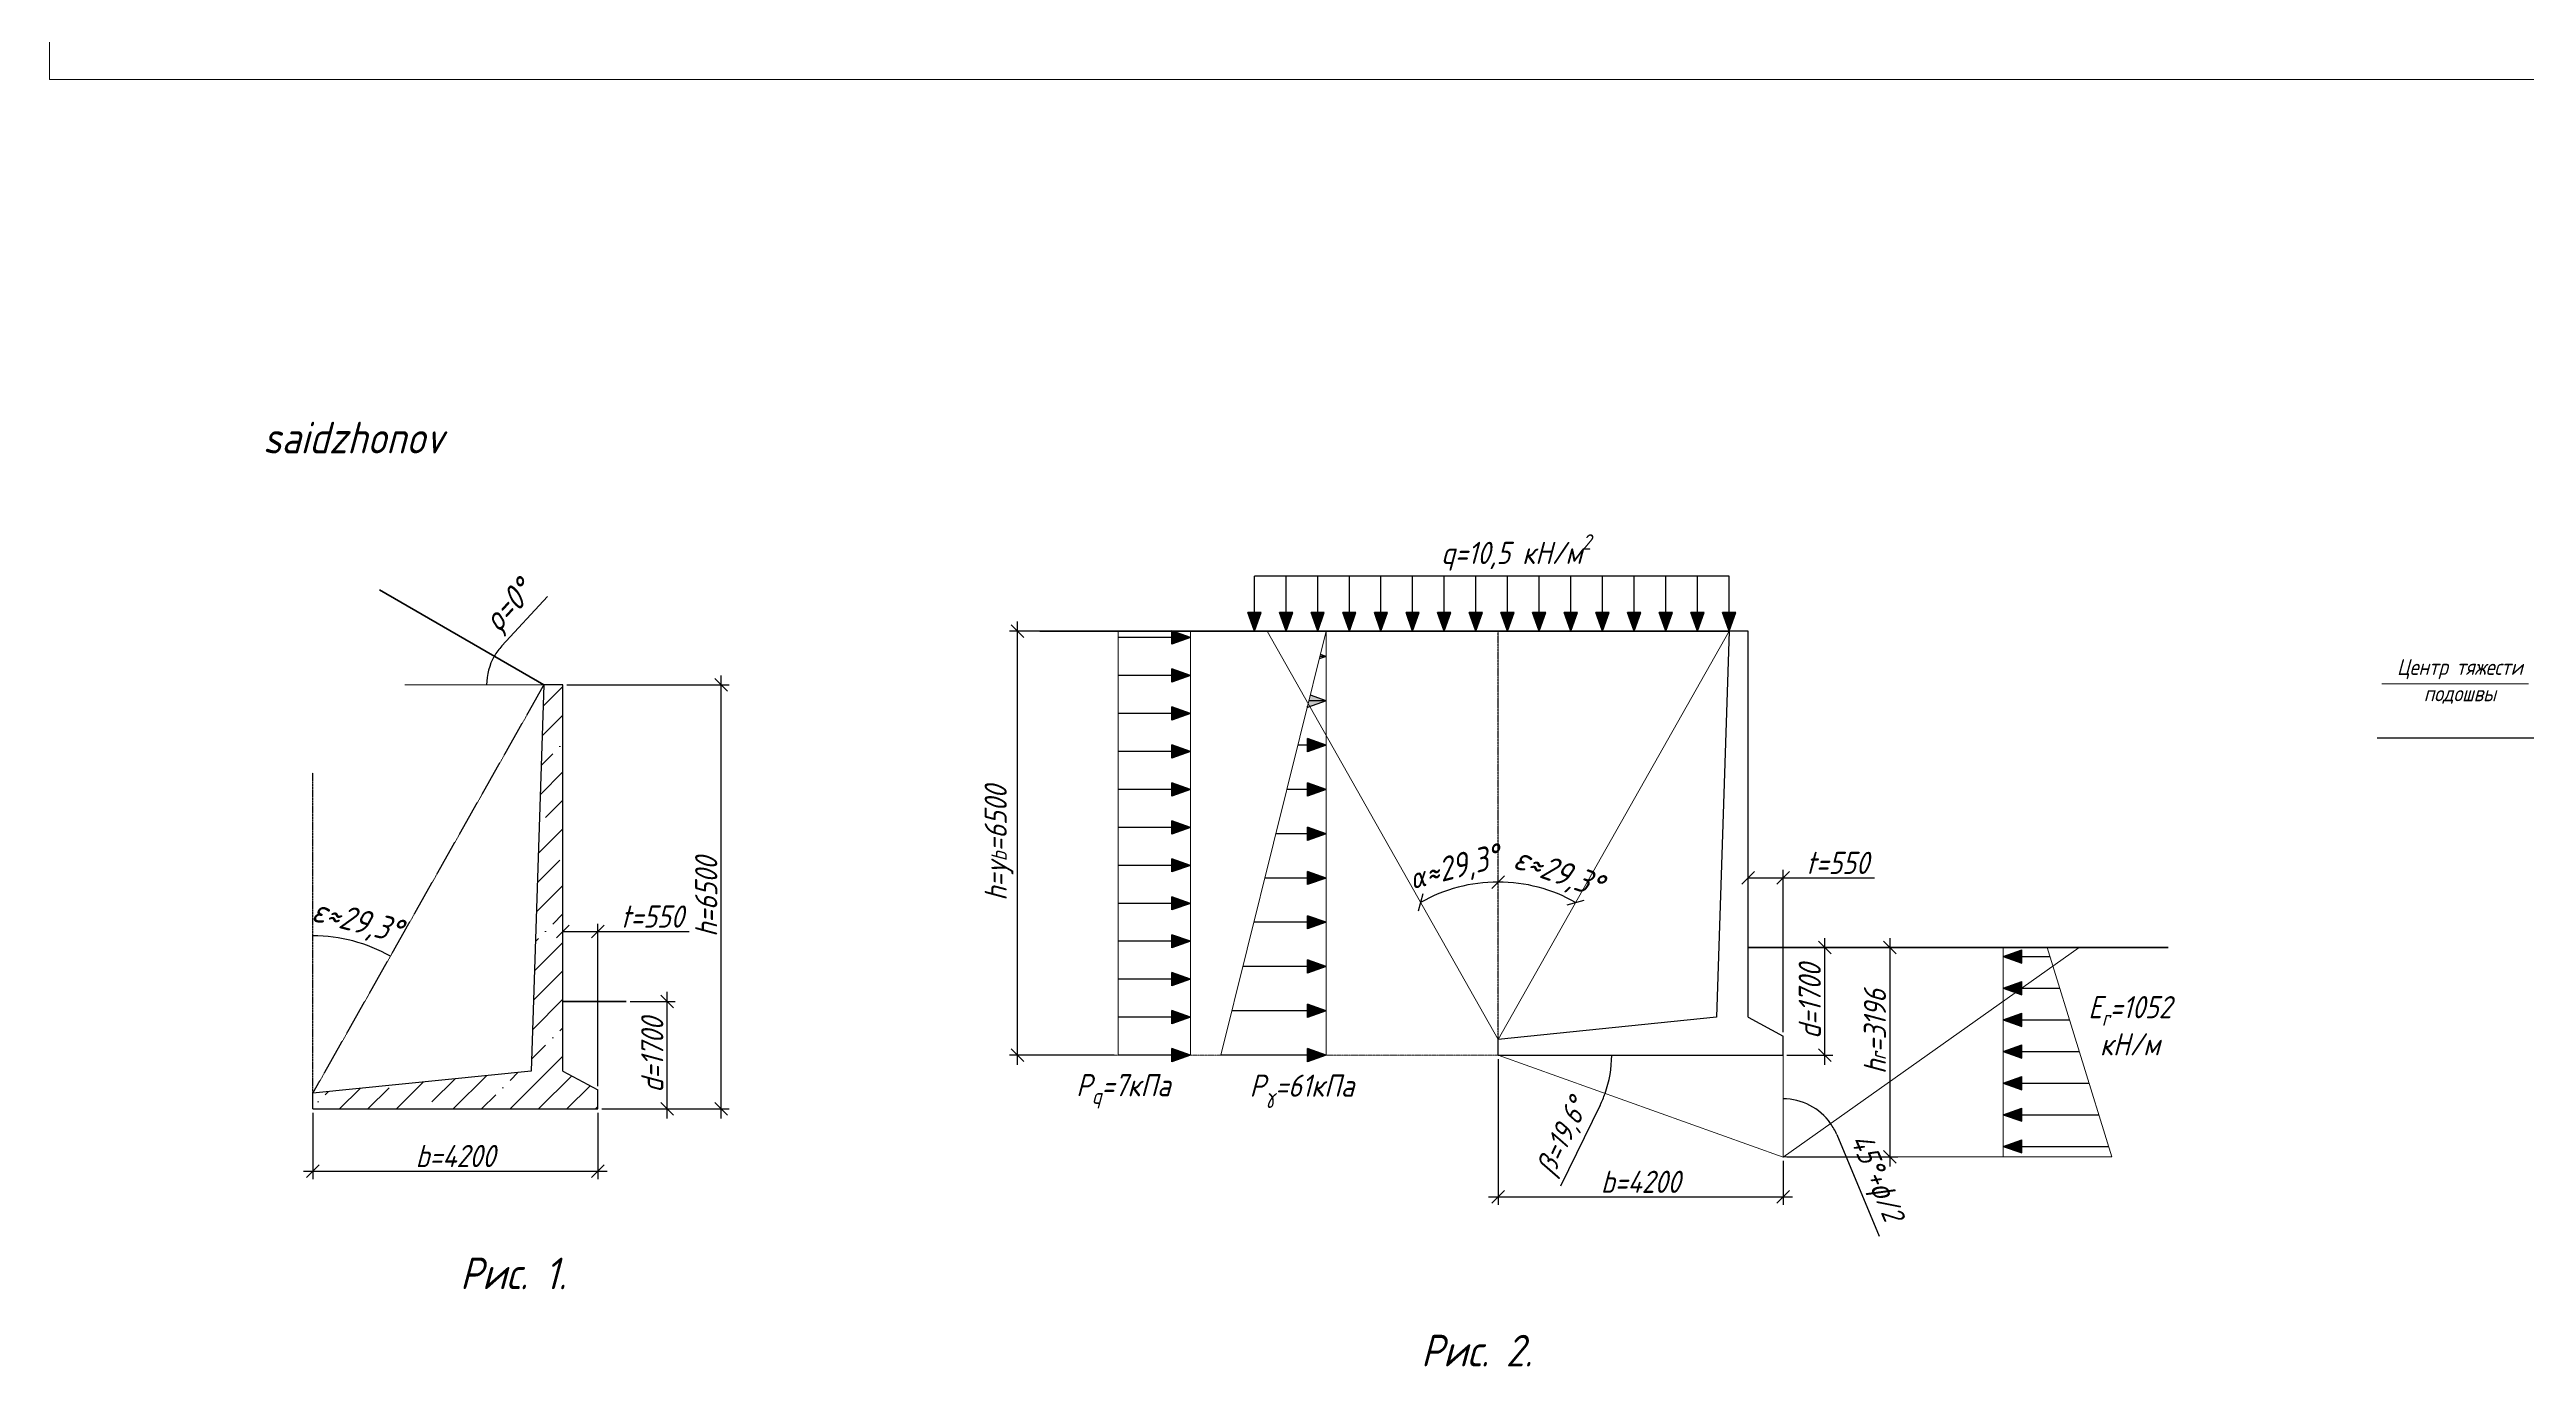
# Model space of a CAD drawing. Header units: millimetres. Extents: x -1004 to 900128, y -352756 to 107728.
# Drawn here: x 202080 to 241203, y -253030 to -232227 of the extents above; entities that cross this region are included whole.
import ezdxf

# ---------------------------------------------------------------- set-up
doc = ezdxf.new("R2010")
doc.units = ezdxf.units.MM
doc.linetypes.add('ACAD_ISO02W100', pattern=[15, 12, -3])
doc.linetypes.add('ACAD_ISO04W100', pattern=[30, 24, -3, 0, -3])
for name, color, linetype, lineweight in [('axles', 152, 'ACAD_ISO04W100', 20), ('basic', 95, 'Continuous', 30), ('hatch', 117, 'ACAD_ISO02W100', 25), ('hatching', 225, 'Continuous', 20), ('size', 45, 'Continuous', 20), ('text', 13, 'Continuous', 20), ('thick', 42, 'Continuous', 35), ('thin', 153, 'Continuous', 18)]:
    doc.layers.add(name, color=color, linetype=linetype, lineweight=lineweight)
doc.styles.add('Structures', font='isocpeur.ttf', dxfattribs={"width": 0.85, "oblique": 15})
doc.styles.add('structures 5', font='isocpeur.ttf', dxfattribs={"width": 0.85, "oblique": 15, "height": 5})
doc.dimstyles.new('structures 3.5', dxfattribs={"dimtxt": 3.5, "dimasz": 2, "dimexe": 1.25, "dimexo": 0.625, "dimtad": 1, "dimtxsty": 'Structures', "dimblk": 'OBLIQUE', "dimcen": 2.5, "dimdle": 1.5, "dimadec": 0, "dimazin": 0, "dimtfac": 1, "dimtmove": 0, "dimatfit": 3, "dimfxl": 1, "dimarcsym": 0})

# ---------------------------------------------------------------- blocks, each defined once
blk = doc.blocks.new('*D857')
at = {"layer": 'Defpoints', "color": 0, "transparency": 16777216}
for p in [(209890, -242263), (206240, -243653), (207076, -246372), (206240, -248713), (206240, -248713)]:
    blk.add_point(p, dxfattribs=at)
at = {"layer": 'size', "color": 0, "lineweight": -2, "transparency": 16777216}
blk.add_arc((206240, -248713), 2486, 60.4948, 90, dxfattribs=at)
at = {"layer": 'size', "color": 0, "transparency": 16777216, "insert": (206926, -246024), "char_height": 350, "attachment_point": 5, "rotation": 345.6873, "style": 'Structures'}
blk.add_mtext('{\\H1.08333x;ε≈29,3%%D}', dxfattribs=at)
blk = doc.blocks.new('_None')
blk = doc.blocks.new('_Oblique')
at = {"color": 0, "linetype": 'ByBlock', "lineweight": -2}
blk.add_line((-0.5, -0.5), (0.5, 0.5), dxfattribs=at)
blk = doc.blocks.new('*D858')
at = {"layer": 'Defpoints', "color": 0, "transparency": 16777216}
for p in [(206240, -248963), (210740, -248963), (210740, -249944)]:
    blk.add_point(p, dxfattribs=at)
at = {"layer": 'size', "color": 0, "lineweight": -2, "transparency": 16777216}
for p, q in [((206240, -249025), (206240, -250069)), ((210740, -249025), (210740, -250069)), ((206090, -249944), (210890, -249944))]:
    blk.add_line(p, q, dxfattribs=at)
at = {"layer": 'size', "color": 0, "lineweight": -2, "transparency": 16777216, "xscale": 200, "yscale": 200, "zscale": 200, "rotation": 180}
blk.add_blockref('_Oblique', (206240, -249944), dxfattribs=at)
at = {"layer": 'size', "color": 0, "lineweight": -2, "transparency": 16777216, "xscale": 200, "yscale": 200, "zscale": 200}
blk.add_blockref('_Oblique', (210740, -249944), dxfattribs=at)
at = {"layer": 'size', "color": 0, "transparency": 16777216, "insert": (208490, -249706), "char_height": 350, "attachment_point": 5, "style": 'Structures'}
blk.add_mtext('b=4200', dxfattribs=at)
blk = doc.blocks.new('*D859')
at = {"layer": 'Defpoints', "color": 0, "transparency": 16777216}
for p in [(211190, -247263), (211838, -247263), (210740, -248963)]:
    blk.add_point(p, dxfattribs=at)
at = {"layer": 'size', "color": 0, "lineweight": -2, "transparency": 16777216}
for p, q in [((211838, -249113), (211838, -247113)), ((211252, -247263), (211963, -247263)), ((210802, -248963), (211963, -248963))]:
    blk.add_line(p, q, dxfattribs=at)
at = {"layer": 'size', "color": 0, "lineweight": -2, "transparency": 16777216, "xscale": 200, "yscale": 200, "zscale": 200}
for p, rotation in [((211838, -247263), 90), ((211838, -248963), 270)]:
    blk.add_blockref('_Oblique', p, dxfattribs=dict(at, rotation=rotation))
at = {"layer": 'size', "color": 0, "transparency": 16777216, "insert": (211600, -248113), "char_height": 350, "attachment_point": 5, "rotation": 90, "style": 'Structures'}
blk.add_mtext('d=1700', dxfattribs=at)
blk = doc.blocks.new('*D860')
at = {"layer": 'Defpoints', "color": 0, "transparency": 16777216}
for p in [(210190, -242263), (212690, -242263), (210740, -248963)]:
    blk.add_point(p, dxfattribs=at)
at = {"layer": 'size', "color": 0, "lineweight": -2, "transparency": 16777216}
for p, q in [((212690, -249113), (212690, -242113)), ((210252, -242263), (212815, -242263)), ((210802, -248963), (212815, -248963))]:
    blk.add_line(p, q, dxfattribs=at)
at = {"layer": 'size', "color": 0, "lineweight": -2, "transparency": 16777216, "xscale": 200, "yscale": 200, "zscale": 200}
for p, rotation in [((212690, -242263), 90), ((212690, -248963), 270)]:
    blk.add_blockref('_Oblique', p, dxfattribs=dict(at, rotation=rotation))
at = {"layer": 'size', "color": 0, "transparency": 16777216, "insert": (212452, -245613), "char_height": 350, "width": 1317.03, "attachment_point": 5, "rotation": 90, "style": 'Structures'}
blk.add_mtext('h=6500', dxfattribs=at)
blk = doc.blocks.new('*D861')
at = {"layer": 'Defpoints', "color": 0, "transparency": 16777216}
for p in [(210190, -246161), (210190, -247263), (210740, -248663)]:
    blk.add_point(p, dxfattribs=at)
at = {"layer": 'size', "color": 0, "lineweight": -2, "transparency": 16777216}
for p, q in [((210190, -247200), (210190, -246036)), ((210740, -248600), (210740, -246036)), ((210190, -246161), (210890, -246161)), ((210740, -246161), (212185, -246161))]:
    blk.add_line(p, q, dxfattribs=at)
at = {"layer": 'size', "color": 0, "lineweight": -2, "transparency": 16777216, "xscale": 200, "yscale": 200, "zscale": 200, "rotation": 180}
blk.add_blockref('_Oblique', (210190, -246161), dxfattribs=at)
at = {"layer": 'size', "color": 0, "lineweight": -2, "transparency": 16777216, "xscale": 200, "yscale": 200, "zscale": 200}
blk.add_blockref('_Oblique', (210740, -246161), dxfattribs=at)
at = {"layer": 'size', "color": 0, "transparency": 16777216, "insert": (211600, -245923), "char_height": 350, "attachment_point": 5, "style": 'Structures'}
blk.add_mtext('t=550', dxfattribs=at)
blk = doc.blocks.new('*D862')
at = {"layer": 'Defpoints', "color": 0, "transparency": 16777216}
for p in [(207292, -240763), (208997, -242106), (207690, -242263), (209890, -242263), (209890, -242263)]:
    blk.add_point(p, dxfattribs=at)
at = {"layer": 'size', "color": 0, "lineweight": -2, "transparency": 16777216}
blk.add_line((209224, -241649), (209944, -240867), dxfattribs=at)
for start, end in [(137.3264, 150), (150, 180)]:
    blk.add_arc((209890, -242263), 906, start, end, dxfattribs=at)
at = {"layer": 'size', "color": 0, "transparency": 16777216, "insert": (209357, -241049), "char_height": 350, "attachment_point": 5, "rotation": 47.3264, "style": 'Structures'}
blk.add_mtext('{\\H1.08333x;ρ=0%%D}', dxfattribs=at)
blk = doc.blocks.new('*D815')
at = {"layer": 'Defpoints', "color": 0, "transparency": 16777216}
for p in [(224961, -241414), (228611, -241414), (225385, -245415), (224961, -247864), (224961, -247864)]:
    blk.add_point(p, dxfattribs=at)
at = {"layer": 'size', "color": 0, "lineweight": -2, "transparency": 16777216}
blk.add_arc((224961, -247864), 2486, 60.4948, 90, dxfattribs=at)
at = {"layer": 'size', "color": 0, "lineweight": -2, "transparency": 16777216, "xscale": 200, "yscale": 200, "zscale": 200}
for p, rotation in [((224961, -245379), 180), ((226185, -245701), 330.4948485991388)]:
    blk.add_blockref('_Oblique', p, dxfattribs=dict(at, rotation=rotation))
at = {"layer": 'size', "color": 0, "transparency": 16777216, "insert": (225895, -245251), "char_height": 350, "attachment_point": 5, "rotation": 340.3299, "style": 'Structures'}
blk.add_mtext('{\\H1.08333x;ε≈29,3%%D}', dxfattribs=at)
blk = doc.blocks.new('*D816')
at = {"layer": 'Defpoints', "color": 0, "transparency": 16777216}
for p in [(224961, -248114), (229461, -249721), (229461, -250350)]:
    blk.add_point(p, dxfattribs=at)
at = {"layer": 'size', "color": 0, "lineweight": -2, "transparency": 16777216}
for p, q in [((224961, -248177), (224961, -250475)), ((229461, -249784), (229461, -250475)), ((224811, -250350), (229611, -250350))]:
    blk.add_line(p, q, dxfattribs=at)
at = {"layer": 'size', "color": 0, "lineweight": -2, "transparency": 16777216, "xscale": 200, "yscale": 200, "zscale": 200, "rotation": 180}
blk.add_blockref('_Oblique', (224961, -250350), dxfattribs=at)
at = {"layer": 'size', "color": 0, "lineweight": -2, "transparency": 16777216, "xscale": 200, "yscale": 200, "zscale": 200}
blk.add_blockref('_Oblique', (229461, -250350), dxfattribs=at)
at = {"layer": 'size', "color": 0, "transparency": 16777216, "insert": (227211, -250113), "char_height": 350, "attachment_point": 5, "style": 'Structures'}
blk.add_mtext('b=4200', dxfattribs=at)
blk = doc.blocks.new('*D817')
at = {"layer": 'Defpoints', "color": 0, "transparency": 16777216}
for p in [(228911, -246414), (230120, -246414), (229461, -248114)]:
    blk.add_point(p, dxfattribs=at)
at = {"layer": 'size', "color": 0, "lineweight": -2, "transparency": 16777216}
for p, q in [((228973, -246414), (230245, -246414)), ((230120, -248264), (230120, -246264)), ((229523, -248114), (230245, -248114))]:
    blk.add_line(p, q, dxfattribs=at)
at = {"layer": 'size', "color": 0, "lineweight": -2, "transparency": 16777216, "xscale": 200, "yscale": 200, "zscale": 200}
for p, rotation in [((230120, -246414), 90), ((230120, -248114), 270)]:
    blk.add_blockref('_Oblique', p, dxfattribs=dict(at, rotation=rotation))
at = {"layer": 'size', "color": 0, "transparency": 16777216, "insert": (229883, -247264), "char_height": 350, "attachment_point": 5, "rotation": 90, "style": 'Structures'}
blk.add_mtext('d=1700', dxfattribs=at)
blk = doc.blocks.new('*D818')
at = {"layer": 'Defpoints', "color": 0, "transparency": 16777216}
for p in [(228911, -245312), (228911, -246414), (229461, -247814)]:
    blk.add_point(p, dxfattribs=at)
at = {"layer": 'size', "color": 0, "lineweight": -2, "transparency": 16777216}
for p, q in [((228911, -246352), (228911, -245187)), ((229461, -247752), (229461, -245187)), ((228911, -245312), (229611, -245312)), ((229461, -245312), (230906, -245312))]:
    blk.add_line(p, q, dxfattribs=at)
at = {"layer": 'size', "color": 0, "lineweight": -2, "transparency": 16777216, "xscale": 200, "yscale": 200, "zscale": 200, "rotation": 180}
blk.add_blockref('_Oblique', (228911, -245312), dxfattribs=at)
at = {"layer": 'size', "color": 0, "lineweight": -2, "transparency": 16777216, "xscale": 200, "yscale": 200, "zscale": 200}
blk.add_blockref('_Oblique', (229461, -245312), dxfattribs=at)
at = {"layer": 'size', "color": 0, "transparency": 16777216, "insert": (230321, -245075), "char_height": 350, "attachment_point": 5, "style": 'Structures'}
blk.add_mtext('t=550', dxfattribs=at)
blk = doc.blocks.new('*D819')
at = {"layer": 'Defpoints', "color": 0, "transparency": 16777216}
for p in [(230988, -246414), (229461, -249721), (231149, -249721)]:
    blk.add_point(p, dxfattribs=at)
at = {"layer": 'size', "color": 0, "lineweight": -2, "transparency": 16777216}
for p, q in [((231051, -246414), (231274, -246414)), ((231149, -246264), (231149, -249871)), ((229523, -249721), (231274, -249721))]:
    blk.add_line(p, q, dxfattribs=at)
at = {"layer": 'size', "color": 0, "lineweight": -2, "transparency": 16777216, "xscale": 200, "yscale": 200, "zscale": 200}
for p, rotation in [((231149, -246414), 90), ((231149, -249721), 270)]:
    blk.add_blockref('_Oblique', p, dxfattribs=dict(at, rotation=rotation))
at = {"layer": 'size', "color": 0, "transparency": 16777216, "insert": (230912, -247741), "char_height": 350, "attachment_point": 5, "rotation": 90, "style": 'Structures'}
blk.add_mtext('h{\\H0.7x;\\S^ r;}=3196', dxfattribs=at)
blk = doc.blocks.new('*D820')
at = {"layer": 'Defpoints', "color": 0, "transparency": 16777216}
for p in [(224961, -248114), (224961, -248114), (226743, -248319), (229461, -248114), (229461, -249722)]:
    blk.add_point(p, dxfattribs=at)
at = {"layer": 'size', "color": 0, "lineweight": -2, "transparency": 16777216}
blk.add_line((226572, -248902), (225946, -250182), dxfattribs=at)
for start, end in [(340.3359, 0), (333.9455, 340.3359)]:
    blk.add_arc((224961, -248114), 1794, start, end, dxfattribs=at)
at = {"layer": 'size', "color": 0, "transparency": 16777216, "insert": (226007, -249419), "char_height": 350, "attachment_point": 5, "rotation": 63.9455, "style": 'Structures'}
blk.add_mtext('{\\H0.95833x;β=19,6%%D}', dxfattribs=at)
blk = doc.blocks.new('*D821')
at = {"layer": 'Defpoints', "color": 0, "transparency": 16777216}
for p in [(234140, -246414), (229461, -248114), (229748, -248849), (229461, -249722), (229461, -249722)]:
    blk.add_point(p, dxfattribs=at)
at = {"layer": 'size', "color": 0, "lineweight": -2, "transparency": 16777216}
blk.add_line((230308, -249366), (230981, -250970), dxfattribs=at)
for start, end in [(35.2586, 90), (22.7695, 35.2586)]:
    blk.add_arc((229461, -249722), 919, start, end, dxfattribs=at)
at = {"layer": 'size', "color": 0, "transparency": 16777216, "insert": (230910, -250057), "char_height": 350, "attachment_point": 5, "rotation": 292.7695, "style": 'Structures'}
blk.add_mtext('45%%D+{\\H0.95833x;ϕ/2}', dxfattribs=at)
blk = doc.blocks.new('*D828')
at = {"layer": 'Defpoints', "color": 0, "transparency": 16777216}
for p in [(221311, -241414), (224961, -242804), (224124, -245524), (224961, -247864), (224961, -247864)]:
    blk.add_point(p, dxfattribs=at)
at = {"layer": 'size', "color": 0, "lineweight": -2, "transparency": 16777216}
blk.add_arc((224961, -247864), 2486, 90, 119.5052, dxfattribs=at)
at = {"layer": 'size', "color": 0, "lineweight": -2, "transparency": 16777216, "xscale": 200, "yscale": 200, "zscale": 200}
blk.add_blockref('_Oblique', (224961, -245379), dxfattribs=at)
at = {"layer": 'size', "color": 0, "lineweight": -2, "transparency": 16777216, "xscale": 200, "yscale": 200, "zscale": 200, "rotation": 209.5051514008615}
blk.add_blockref('_Oblique', (223736, -245701), dxfattribs=at)
at = {"layer": 'size', "color": 0, "transparency": 16777216, "insert": (224274, -245175), "char_height": 350, "width": 1326.72, "attachment_point": 5, "rotation": 14.3127, "style": 'Structures'}
blk.add_mtext('{\\H0.95833x;α\\H1.13044x;≈29,3%%D}', dxfattribs=at)
blk = doc.blocks.new('*D829')
at = {"layer": 'Defpoints', "color": 0, "transparency": 16777216}
for p in [(217368, -241414), (218960, -241414), (218960, -248114)]:
    blk.add_point(p, dxfattribs=at)
at = {"layer": 'size', "color": 0, "lineweight": -2, "transparency": 16777216}
for p, q in [((217368, -248264), (217368, -241264)), ((218897, -241414), (217243, -241414)), ((218897, -248114), (217243, -248114))]:
    blk.add_line(p, q, dxfattribs=at)
at = {"layer": 'size', "color": 0, "lineweight": -2, "transparency": 16777216, "xscale": 200, "yscale": 200, "zscale": 200}
for p, rotation in [((217368, -241414), 90), ((217368, -248114), 270)]:
    blk.add_blockref('_Oblique', p, dxfattribs=dict(at, rotation=rotation))
at = {"layer": 'size', "color": 0, "transparency": 16777216, "insert": (217078, -244764), "char_height": 350, "attachment_point": 5, "rotation": 90, "style": 'Structures'}
blk.add_mtext('h=y{\\H0.7x;\\S^ b;}=6500', dxfattribs=at)

msp = doc.modelspace()

# ---------------------------------------------------------------- hatches: boundary and pattern name
at = {"layer": 'basic'}
h = msp.add_hatch(color=256, dxfattribs=at)
h.dxf.hatch_style = 1
h.paths.add_polyline_path([(221005.632, -241119.576), (221110.557, -241414.232), (221110.557, -241119.576)])
h.paths.add_polyline_path([(221110.557, -241119.576), (221110.557, -241414.232), (221215.482, -241119.576)])
h = msp.add_hatch(color=256, dxfattribs=at)
h.dxf.hatch_style = 1
h.paths.add_polyline_path([(221505.632, -241119.576), (221610.557, -241414.232), (221610.557, -241119.576)])
h.paths.add_polyline_path([(221610.557, -241119.576), (221610.557, -241414.232), (221715.482, -241119.576)])
h = msp.add_hatch(color=256, dxfattribs=at)
h.dxf.hatch_style = 1
h.paths.add_polyline_path([(222005.632, -241119.576), (222110.557, -241414.232), (222110.557, -241119.576)])
h.paths.add_polyline_path([(222110.557, -241119.576), (222110.557, -241414.232), (222215.482, -241119.576)])
h = msp.add_hatch(color=256, dxfattribs=at)
h.dxf.hatch_style = 1
h.paths.add_polyline_path([(222505.632, -241119.576), (222610.557, -241414.232), (222610.557, -241119.576)])
h.paths.add_polyline_path([(222610.557, -241119.576), (222610.557, -241414.232), (222715.482, -241119.576)])
h = msp.add_hatch(color=256, dxfattribs=at)
h.dxf.hatch_style = 1
h.paths.add_polyline_path([(223005.632, -241119.576), (223110.557, -241414.232), (223110.557, -241119.576)])
h.paths.add_polyline_path([(223110.557, -241119.576), (223110.557, -241414.232), (223215.482, -241119.576)])
h = msp.add_hatch(color=256, dxfattribs=at)
h.dxf.hatch_style = 1
h.paths.add_polyline_path([(223505.632, -241119.576), (223610.557, -241414.232), (223610.557, -241119.576)])
h.paths.add_polyline_path([(223610.557, -241119.576), (223610.557, -241414.232), (223715.482, -241119.576)])
h = msp.add_hatch(color=256, dxfattribs=at)
h.dxf.hatch_style = 1
h.paths.add_polyline_path([(224005.632, -241119.576), (224110.557, -241414.232), (224110.557, -241119.576)])
h.paths.add_polyline_path([(224110.557, -241119.576), (224110.557, -241414.232), (224215.482, -241119.576)])
h = msp.add_hatch(color=256, dxfattribs=at)
h.dxf.hatch_style = 1
h.paths.add_polyline_path([(224505.632, -241119.576), (224610.557, -241414.232), (224610.557, -241119.576)])
h.paths.add_polyline_path([(224610.557, -241119.576), (224610.557, -241414.232), (224715.482, -241119.576)])
h = msp.add_hatch(color=256, dxfattribs=at)
h.dxf.hatch_style = 1
h.paths.add_polyline_path([(225005.632, -241119.576), (225110.557, -241414.232), (225110.557, -241119.576)])
h.paths.add_polyline_path([(225110.557, -241119.576), (225110.557, -241414.232), (225215.482, -241119.576)])
h = msp.add_hatch(color=256, dxfattribs=at)
h.dxf.hatch_style = 1
h.paths.add_polyline_path([(225505.632, -241119.576), (225610.557, -241414.232), (225610.557, -241119.576)])
h.paths.add_polyline_path([(225610.557, -241119.576), (225610.557, -241414.232), (225715.482, -241119.576)])
h = msp.add_hatch(color=256, dxfattribs=at)
h.dxf.hatch_style = 1
h.paths.add_polyline_path([(226005.632, -241119.576), (226110.557, -241414.232), (226110.557, -241119.576)])
h.paths.add_polyline_path([(226110.557, -241119.576), (226110.557, -241414.232), (226215.482, -241119.576)])
h = msp.add_hatch(color=256, dxfattribs=at)
h.dxf.hatch_style = 1
h.paths.add_polyline_path([(226505.632, -241119.576), (226610.557, -241414.232), (226610.557, -241119.576)])
h.paths.add_polyline_path([(226610.557, -241119.576), (226610.557, -241414.232), (226715.482, -241119.576)])
h = msp.add_hatch(color=256, dxfattribs=at)
h.dxf.hatch_style = 1
h.paths.add_polyline_path([(227005.632, -241119.576), (227110.557, -241414.232), (227110.557, -241119.576)])
h.paths.add_polyline_path([(227110.557, -241119.576), (227110.557, -241414.232), (227215.482, -241119.576)])
h = msp.add_hatch(color=256, dxfattribs=at)
h.dxf.hatch_style = 1
h.paths.add_polyline_path([(227505.632, -241119.576), (227610.557, -241414.232), (227610.557, -241119.576)])
h.paths.add_polyline_path([(227610.557, -241119.576), (227610.557, -241414.232), (227715.482, -241119.576)])
h = msp.add_hatch(color=256, dxfattribs=at)
h.dxf.hatch_style = 1
h.paths.add_polyline_path([(228005.632, -241119.576), (228110.557, -241414.232), (228110.557, -241119.576)])
h.paths.add_polyline_path([(228110.557, -241119.576), (228110.557, -241414.232), (228215.482, -241119.576)])
h = msp.add_hatch(color=256, dxfattribs=at)
h.dxf.hatch_style = 1
h.paths.add_polyline_path([(228505.632, -241119.576), (228610.557, -241414.232), (228610.557, -241119.576)])
h.paths.add_polyline_path([(228610.557, -241119.576), (228610.557, -241414.232), (228715.482, -241119.576)])
h = msp.add_hatch(color=256, dxfattribs=at)
h.dxf.hatch_style = 1
h.paths.add_polyline_path([(219807.034, -241409.307), (220101.69, -241514.232), (219807.034, -241514.232)])
h.paths.add_polyline_path([(219807.034, -241514.232), (220101.69, -241514.232), (219807.034, -241619.157)])
h = msp.add_hatch(color=256, dxfattribs=at)
h.dxf.hatch_style = 1
h.paths.add_polyline_path([(222154.229, -241781.746), (222146.165, -241814.232), (222245.458, -241814.232)])
h.paths.add_polyline_path([(222245.458, -241814.232), (222146.165, -241814.232), (222136.537, -241853.018)])
h.paths.add_polyline_path([(222245.458, -242514.232), (221972.403, -242514.232), (221960.4, -242562.585), (221985.435, -242606.824)])
h.paths.add_polyline_path([(221994.579, -242424.896), (221972.403, -242514.232), (222245.458, -242514.232)])
h.paths.add_polyline_path([(221960.4, -242562.585), (221950.802, -242601.252), (221950.802, -242619.157), (221985.435, -242606.824)])
h = msp.add_hatch(color=256, dxfattribs=at)
h.dxf.hatch_style = 1
h.paths.add_polyline_path([(219807.034, -242009.307), (220101.69, -242114.232), (219807.034, -242114.232)])
h.paths.add_polyline_path([(219807.034, -242114.232), (220101.69, -242114.232), (219807.034, -242219.157)])
h = msp.add_hatch(color=256, dxfattribs=at)
h.dxf.hatch_style = 1
h.paths.add_polyline_path([(219807.034, -242609.307), (220101.69, -242714.232), (219807.034, -242714.232)])
h.paths.add_polyline_path([(219807.034, -242714.232), (220101.69, -242714.232), (219807.034, -242819.157)])
h = msp.add_hatch(color=256, dxfattribs=at)
h.dxf.hatch_style = 1
h.paths.add_polyline_path([(219807.034, -243209.307), (220101.69, -243314.232), (219807.034, -243314.232)])
h.paths.add_polyline_path([(219807.034, -243314.232), (220101.69, -243314.232), (219807.034, -243419.157)])
h = msp.add_hatch(color=256, dxfattribs=at)
h.dxf.hatch_style = 1
h.paths.add_polyline_path([(221950.802, -243109.307), (222245.458, -243214.232), (221950.802, -243214.232)])
h.paths.add_polyline_path([(221950.802, -243214.232), (222245.458, -243214.232), (221950.802, -243319.157)])
h = msp.add_hatch(color=256, dxfattribs=at)
h.dxf.hatch_style = 1
h.paths.add_polyline_path([(219807.034, -243809.307), (220101.69, -243914.232), (219807.034, -243914.232)])
h.paths.add_polyline_path([(219807.034, -243914.232), (220101.69, -243914.232), (219807.034, -244019.157)])
h = msp.add_hatch(color=256, dxfattribs=at)
h.dxf.hatch_style = 1
h.paths.add_polyline_path([(221950.802, -243809.307), (222245.458, -243914.232), (221950.802, -243914.232)])
h.paths.add_polyline_path([(221950.802, -243914.232), (222245.458, -243914.232), (221950.802, -244019.157)])
h = msp.add_hatch(color=256, dxfattribs=at)
h.dxf.hatch_style = 1
h.paths.add_polyline_path([(219807.034, -244409.307), (220101.69, -244514.232), (219807.034, -244514.232)])
h.paths.add_polyline_path([(219807.034, -244514.232), (220101.69, -244514.232), (219807.034, -244619.157)])
h = msp.add_hatch(color=256, dxfattribs=at)
h.dxf.hatch_style = 1
h.paths.add_polyline_path([(221950.802, -244509.307), (222245.458, -244614.232), (221950.802, -244614.232)])
h.paths.add_polyline_path([(221950.802, -244614.232), (222245.458, -244614.232), (221950.802, -244719.157)])
h = msp.add_hatch(color=256, dxfattribs=at)
h.dxf.hatch_style = 1
h.paths.add_polyline_path([(219807.034, -245009.307), (220101.69, -245114.232), (219807.034, -245114.232)])
h.paths.add_polyline_path([(219807.034, -245114.232), (220101.69, -245114.232), (219807.034, -245219.157)])
h = msp.add_hatch(color=256, dxfattribs=at)
h.dxf.hatch_style = 1
h.paths.add_polyline_path([(221950.802, -245209.307), (222245.458, -245314.232), (221950.802, -245314.232)])
h.paths.add_polyline_path([(221950.802, -245314.232), (222245.458, -245314.232), (221950.802, -245419.157)])
h = msp.add_hatch(color=256, dxfattribs=at)
h.dxf.hatch_style = 1
h.paths.add_polyline_path([(219807.034, -245609.307), (220101.69, -245714.232), (219807.034, -245714.232)])
h.paths.add_polyline_path([(219807.034, -245714.232), (220101.69, -245714.232), (219807.034, -245819.157)])
h = msp.add_hatch(color=256, dxfattribs=at)
h.dxf.hatch_style = 1
h.paths.add_polyline_path([(221950.802, -245909.307), (222245.458, -246014.232), (221950.802, -246014.232)])
h.paths.add_polyline_path([(221950.802, -246014.232), (222245.458, -246014.232), (221950.802, -246119.157)])
h = msp.add_hatch(color=256, dxfattribs=at)
h.dxf.hatch_style = 1
h.paths.add_polyline_path([(219807.034, -246209.307), (220101.69, -246314.232), (219807.034, -246314.232)])
h.paths.add_polyline_path([(219807.034, -246314.232), (220101.69, -246314.232), (219807.034, -246419.157)])
h = msp.add_hatch(color=256, dxfattribs=at)
h.dxf.hatch_style = 1
h.paths.add_polyline_path([(233233.786, -246448.034), (232939.129, -246552.959), (233233.786, -246552.959)])
h.paths.add_polyline_path([(233233.786, -246552.959), (232939.129, -246552.959), (233233.786, -246657.885)])
h = msp.add_hatch(color=256, dxfattribs=at)
h.dxf.hatch_style = 1
h.paths.add_polyline_path([(219807.034, -246809.307), (220101.69, -246914.232), (219807.034, -246914.232)])
h.paths.add_polyline_path([(219807.034, -246914.232), (220101.69, -246914.232), (219807.034, -247019.157)])
h = msp.add_hatch(color=256, dxfattribs=at)
h.dxf.hatch_style = 1
h.paths.add_polyline_path([(221950.802, -246609.307), (222245.458, -246714.232), (221950.802, -246714.232)])
h.paths.add_polyline_path([(221950.802, -246714.232), (222245.458, -246714.232), (221950.802, -246819.157)])
h = msp.add_hatch(color=256, dxfattribs=at)
h.dxf.hatch_style = 1
h.paths.add_polyline_path([(233233.786, -246948.034), (232939.129, -247052.959), (233233.786, -247052.959)])
h.paths.add_polyline_path([(233233.786, -247052.959), (232939.129, -247052.959), (233233.786, -247157.885)])
h = msp.add_hatch(color=256, dxfattribs=at)
h.dxf.hatch_style = 1
h.paths.add_polyline_path([(219807.034, -247409.307), (220101.69, -247514.232), (219807.034, -247514.232)])
h.paths.add_polyline_path([(219807.034, -247514.232), (220101.69, -247514.232), (219807.034, -247619.157)])
h = msp.add_hatch(color=256, dxfattribs=at)
h.dxf.hatch_style = 1
h.paths.add_polyline_path([(221950.802, -247309.307), (222245.458, -247414.232), (221950.802, -247414.232)])
h.paths.add_polyline_path([(221950.802, -247414.232), (222245.458, -247414.232), (221950.802, -247519.157)])
h = msp.add_hatch(color=256, dxfattribs=at)
h.dxf.hatch_style = 1
h.paths.add_polyline_path([(233233.786, -247448.034), (232939.129, -247552.959), (233233.786, -247552.959)])
h.paths.add_polyline_path([(233233.786, -247552.959), (232939.129, -247552.959), (233233.786, -247657.885)])
h = msp.add_hatch(color=256, dxfattribs=at)
h.dxf.hatch_style = 1
h.paths.add_polyline_path([(219807.034, -248009.307), (220101.69, -248114.232), (219807.034, -248114.232)])
h.paths.add_polyline_path([(219807.034, -248114.232), (220101.69, -248114.232), (219807.034, -248219.157)])
h = msp.add_hatch(color=256, dxfattribs=at)
h.dxf.hatch_style = 1
h.paths.add_polyline_path([(221950.802, -248009.307), (222245.458, -248114.232), (221950.802, -248114.232)])
h.paths.add_polyline_path([(221950.802, -248114.232), (222245.458, -248114.232), (221950.802, -248219.157)])
h = msp.add_hatch(color=256, dxfattribs=at)
h.dxf.hatch_style = 1
h.paths.add_polyline_path([(233233.786, -247948.034), (232939.129, -248052.959), (233233.786, -248052.959)])
h.paths.add_polyline_path([(233233.786, -248052.959), (232939.129, -248052.959), (233233.786, -248157.885)])
h = msp.add_hatch(color=256, dxfattribs=at)
h.dxf.hatch_style = 1
h.paths.add_polyline_path([(233233.786, -248448.034), (232939.129, -248552.959), (233233.786, -248552.959)])
h.paths.add_polyline_path([(233233.786, -248552.959), (232939.129, -248552.959), (233233.786, -248657.885)])
h = msp.add_hatch(color=256, dxfattribs=at)
h.dxf.hatch_style = 1
h.paths.add_polyline_path([(233233.786, -248948.034), (232939.129, -249052.959), (233233.786, -249052.959)])
h.paths.add_polyline_path([(233233.786, -249052.959), (232939.129, -249052.959), (233233.786, -249157.885)])
h = msp.add_hatch(color=256, dxfattribs=at)
h.dxf.hatch_style = 1
h.paths.add_polyline_path([(233233.786, -249448.034), (232939.129, -249552.959), (233233.786, -249552.959)])
h.paths.add_polyline_path([(233233.786, -249552.959), (232939.129, -249552.959), (233233.786, -249657.885)])
at = {"layer": 'hatching'}
h = msp.add_hatch(dxfattribs=at)
h.set_pattern_fill('ANSI35', color=256, scale=100)
h.set_pattern_definition([(45, (203291.96, -252331.1), (-449.013, 449.013), []), (45, (203741, -252331.1), (-449.013, 449.013), [793.75, -158.75, 0, -158.75])])
h.paths.add_polyline_path([(210189.681, -242262.968), (209889.681, -242262.968), (209689.681, -248362.968), (206239.681, -248712.968), (206239.681, -248962.968), (210739.681, -248962.968), (210739.681, -248662.968), (210189.681, -248362.968)])

# ---------------------------------------------------------------- linework, layer by layer
at = {"layer": 'axles', "ltscale": 0.2}
msp.add_line((224960.557, -248114.232), (217372.232, -248114.232), dxfattribs=at)
at = {"layer": 'basic'}
for p, q in [((221110.557, -241414.232), (221110.557, -240547.699)), ((228610.557, -240547.699), (221110.557, -240547.699)), ((221610.557, -241414.232), (221610.557, -240547.699)), ((222110.557, -241414.232), (222110.557, -240547.699)), ((222610.557, -241414.232), (222610.557, -240547.699)), ((223110.557, -241414.232), (223110.557, -240547.699)), ((223610.557, -241414.232), (223610.557, -240547.699)), ((224110.557, -241414.232), (224110.557, -240547.699)), ((224610.557, -241414.232), (224610.557, -240547.699)), ((225110.557, -241414.232), (225110.557, -240547.699)), ((225610.557, -241414.232), (225610.557, -240547.699)), ((226110.557, -241414.232), (226110.557, -240547.699)), ((226610.557, -241414.232), (226610.557, -240547.699)), ((227110.557, -241414.232), (227110.557, -240547.699)), ((227610.557, -241414.232), (227610.557, -240547.699)), ((228110.557, -241414.232), (228110.557, -240547.699)), ((228610.557, -241414.232), (228610.557, -240547.699)), ((221110.557, -241414.232), (221005.632, -241119.576)), ((221215.482, -241119.576), (221005.632, -241119.576)), ((221110.557, -241414.232), (221215.482, -241119.576)), ((221610.557, -241414.232), (221505.632, -241119.576)), ((221715.482, -241119.576), (221505.632, -241119.576)), ((221610.557, -241414.232), (221715.482, -241119.576)), ((222110.557, -241414.232), (222005.632, -241119.576)), ((222215.482, -241119.576), (222005.632, -241119.576)), ((222110.557, -241414.232), (222215.482, -241119.576)), ((222610.557, -241414.232), (222505.632, -241119.576)), ((222715.482, -241119.576), (222505.632, -241119.576)), ((222610.557, -241414.232), (222715.482, -241119.576)), ((223110.557, -241414.232), (223005.632, -241119.576)), ((223215.482, -241119.576), (223005.632, -241119.576)), ((223110.557, -241414.232), (223215.482, -241119.576)), ((223610.557, -241414.232), (223505.632, -241119.576)), ((223715.482, -241119.576), (223505.632, -241119.576)), ((223610.557, -241414.232), (223715.482, -241119.576)), ((224110.557, -241414.232), (224005.632, -241119.576)), ((224215.482, -241119.576), (224005.632, -241119.576)), ((224110.557, -241414.232), (224215.482, -241119.576)), ((224610.557, -241414.232), (224505.632, -241119.576)), ((224715.482, -241119.576), (224505.632, -241119.576)), ((224610.557, -241414.232), (224715.482, -241119.576)), ((225110.557, -241414.232), (225005.632, -241119.576)), ((225215.482, -241119.576), (225005.632, -241119.576)), ((225110.557, -241414.232), (225215.482, -241119.576)), ((225610.557, -241414.232), (225505.632, -241119.576)), ((225715.482, -241119.576), (225505.632, -241119.576)), ((225610.557, -241414.232), (225715.482, -241119.576)), ((226110.557, -241414.232), (226005.632, -241119.576)), ((226215.482, -241119.576), (226005.632, -241119.576)), ((226110.557, -241414.232), (226215.482, -241119.576)), ((226610.557, -241414.232), (226505.632, -241119.576)), ((226715.482, -241119.576), (226505.632, -241119.576)), ((226610.557, -241414.232), (226715.482, -241119.576)), ((227110.557, -241414.232), (227005.632, -241119.576)), ((227215.482, -241119.576), (227005.632, -241119.576)), ((227110.557, -241414.232), (227215.482, -241119.576)), ((227610.557, -241414.232), (227505.632, -241119.576)), ((227715.482, -241119.576), (227505.632, -241119.576)), ((227610.557, -241414.232), (227715.482, -241119.576)), ((228110.557, -241414.232), (228005.632, -241119.576)), ((228215.482, -241119.576), (228005.632, -241119.576)), ((228110.557, -241414.232), (228215.482, -241119.576)), ((228610.557, -241414.232), (228505.632, -241119.576)), ((228715.482, -241119.576), (228505.632, -241119.576)), ((228610.557, -241414.232), (228715.482, -241119.576)), ((220101.69, -241514.232), (218959.823, -241514.232)), ((220101.69, -241514.232), (219807.034, -241409.307)), ((219807.034, -241619.157), (219807.034, -241409.307)), ((220101.69, -241514.232), (219807.034, -241619.157)), ((222245.458, -241814.232), (222154.229, -241781.746)), ((228610.557, -241414.232), (228410.557, -247514.232)), ((228910.557, -241414.232), (228610.557, -241414.232)), ((228910.557, -247514.232), (228910.557, -241414.232)), ((220101.69, -242114.232), (218959.823, -242114.232)), ((220101.69, -242114.232), (219807.034, -242009.307)), ((219807.034, -242219.157), (219807.034, -242009.307)), ((220101.69, -242114.232), (219807.034, -242219.157)), ((222245.458, -241814.232), (222136.537, -241853.018)), ((222245.458, -241814.232), (222146.165, -241814.232)), ((209889.681, -242262.968), (209689.681, -248362.968)), ((210189.681, -242262.968), (209889.681, -242262.968)), ((210189.681, -248362.968), (210189.681, -242262.968)), ((222245.458, -242514.232), (221950.802, -242619.157)), ((222245.458, -242514.232), (221972.403, -242514.232)), ((222245.458, -242514.232), (221994.579, -242424.896)), ((220101.69, -242714.232), (218959.823, -242714.232)), ((220101.69, -242714.232), (219807.034, -242609.307)), ((219807.034, -242819.157), (219807.034, -242609.307)), ((220101.69, -242714.232), (219807.034, -242819.157)), ((221950.802, -242619.157), (221950.802, -242601.252)), ((220101.69, -243314.232), (218959.823, -243314.232)), ((220101.69, -243314.232), (219807.034, -243209.307)), ((219807.034, -243419.157), (219807.034, -243209.307)), ((220101.69, -243314.232), (219807.034, -243419.157)), ((222245.458, -243214.232), (221798.64, -243214.232)), ((222245.458, -243214.232), (221950.802, -243109.307)), ((221950.802, -243319.157), (221950.802, -243109.307)), ((222245.458, -243214.232), (221950.802, -243319.157)), ((241705.714, -243104.718), (238844.431, -243104.718)), ((220101.69, -243914.232), (218959.823, -243914.232)), ((220101.69, -243914.232), (219807.034, -243809.307)), ((219807.034, -244019.157), (219807.034, -243809.307)), ((220101.69, -243914.232), (219807.034, -244019.157)), ((222245.458, -243914.232), (221624.878, -243914.232)), ((222245.458, -243914.232), (221950.802, -243809.307)), ((221950.802, -244019.157), (221950.802, -243809.307)), ((222245.458, -243914.232), (221950.802, -244019.157)), ((220101.69, -244514.232), (218959.823, -244514.232)), ((220101.69, -244514.232), (219807.034, -244409.307)), ((219807.034, -244619.157), (219807.034, -244409.307)), ((220101.69, -244514.232), (219807.034, -244619.157)), ((222245.458, -244614.232), (221950.802, -244509.307)), ((221950.802, -244719.157), (221950.802, -244509.307)), ((222245.458, -244614.232), (221451.116, -244614.232)), ((222245.458, -244614.232), (221950.802, -244719.157)), ((220101.69, -245114.232), (218959.823, -245114.232)), ((220101.69, -245114.232), (219807.034, -245009.307)), ((219807.034, -245219.157), (219807.034, -245009.307)), ((220101.69, -245114.232), (219807.034, -245219.157)), ((222245.458, -245314.232), (221950.802, -245209.307)), ((221950.802, -245419.157), (221950.802, -245209.307)), ((220101.69, -245714.232), (219807.034, -245609.307)), ((219807.034, -245819.157), (219807.034, -245609.307)), ((222245.458, -245314.232), (221277.353, -245314.232)), ((222245.458, -245314.232), (221950.802, -245419.157)), ((220101.69, -245714.232), (218959.823, -245714.232)), ((220101.69, -245714.232), (219807.034, -245819.157)), ((222245.458, -246014.232), (221103.591, -246014.232)), ((222245.458, -246014.232), (221950.802, -245909.307)), ((221950.802, -246119.157), (221950.802, -245909.307)), ((222245.458, -246014.232), (221950.802, -246119.157)), ((220101.69, -246314.232), (218959.823, -246314.232)), ((220101.69, -246314.232), (219807.034, -246209.307)), ((219807.034, -246419.157), (219807.034, -246209.307)), ((220101.69, -246314.232), (219807.034, -246419.157)), ((232939.129, -246552.959), (233233.786, -246448.034)), ((233233.786, -246657.885), (233233.786, -246448.034)), ((220101.69, -246914.232), (219807.034, -246809.307)), ((219807.034, -247019.157), (219807.034, -246809.307)), ((222245.458, -246714.232), (220929.829, -246714.232)), ((222245.458, -246714.232), (221950.802, -246609.307)), ((221950.802, -246819.157), (221950.802, -246609.307)), ((222245.458, -246714.232), (221950.802, -246819.157)), ((232939.129, -246552.959), (233675.35, -246552.959)), ((232939.129, -246552.959), (233233.786, -246657.885)), ((220101.69, -246914.232), (218959.823, -246914.232)), ((220101.69, -246914.232), (219807.034, -247019.157)), ((232939.129, -247052.959), (233233.786, -246948.034)), ((232939.129, -247052.959), (233829.839, -247052.959)), ((232939.129, -247052.959), (233233.786, -247157.885)), ((233233.786, -247157.885), (233233.786, -246948.034)), ((220101.69, -247514.232), (218959.823, -247514.232)), ((220101.69, -247514.232), (219807.034, -247409.307)), ((219807.034, -247619.157), (219807.034, -247409.307)), ((220101.69, -247514.232), (219807.034, -247619.157)), ((222245.458, -247414.232), (220756.066, -247414.232)), ((222245.458, -247414.232), (221950.802, -247309.307)), ((221950.802, -247519.157), (221950.802, -247309.307)), ((222245.458, -247414.232), (221950.802, -247519.157)), ((228410.557, -247514.232), (224960.557, -247864.232)), ((228910.557, -247514.232), (229460.557, -247814.232)), ((232939.129, -247552.959), (233233.786, -247448.034)), ((232939.129, -247552.959), (233984.328, -247552.959)), ((232939.129, -247552.959), (233233.786, -247657.885)), ((233233.786, -247657.885), (233233.786, -247448.034)), ((220101.69, -248114.232), (219807.034, -248009.307)), ((219807.034, -248219.157), (219807.034, -248009.307)), ((222245.458, -248114.232), (221950.802, -248009.307)), ((221950.802, -248219.157), (221950.802, -248009.307)), ((224960.557, -248114.232), (224960.557, -247864.232)), ((229460.557, -248114.232), (229460.557, -247814.232)), ((232939.129, -248052.959), (233233.786, -247948.034)), ((233233.786, -248157.885), (233233.786, -247948.034)), ((209689.681, -248362.968), (206239.681, -248712.968)), ((210189.681, -248362.968), (210739.681, -248662.968)), ((220101.69, -248114.232), (218959.823, -248114.232)), ((220101.69, -248114.232), (219807.034, -248219.157)), ((222245.458, -248114.232), (220582.304, -248114.232)), ((222245.458, -248114.232), (221950.802, -248219.157)), ((224960.557, -248114.232), (229460.557, -248114.232)), ((232939.129, -248052.959), (234138.817, -248052.959)), ((232939.129, -248052.959), (233233.786, -248157.885)), ((206239.681, -248962.968), (206239.681, -248712.968)), ((210739.681, -248962.968), (210739.681, -248662.968)), ((232939.129, -248552.959), (233233.786, -248448.034)), ((232939.129, -248552.959), (234293.306, -248552.959)), ((232939.129, -248552.959), (233233.786, -248657.885)), ((233233.786, -248657.885), (233233.786, -248448.034)), ((206239.681, -248962.968), (210739.681, -248962.968)), ((232939.129, -249052.959), (233233.786, -248948.034)), ((232939.129, -249052.959), (234447.794, -249052.959)), ((232939.129, -249052.959), (233233.786, -249157.885)), ((233233.786, -249157.885), (233233.786, -248948.034)), ((232939.129, -249552.959), (233233.786, -249448.034)), ((232939.129, -249552.959), (234602.283, -249552.959)), ((232939.129, -249552.959), (233233.786, -249657.885)), ((233233.786, -249657.885), (233233.786, -249448.034))]:
    msp.add_line(p, q, dxfattribs=at)
msp.add_lwpolyline([(241705.714, -243104.718), (238844.431, -243104.718)], dxfattribs=at)
at = {"layer": 'hatch', "ltscale": 0.4}
for p, q in [((224960.557, -247864.232), (224960.557, -241414.232)), ((206239.681, -248712.968), (209889.681, -242262.968)), ((206239.681, -248712.968), (206239.681, -243652.84))]:
    msp.add_line(p, q, dxfattribs=at)
at = {"layer": 'thick'}
for p, q in [((209889.681, -242262.968), (207291.605, -240762.968)), ((228610.557, -241414.232), (217724.463, -241414.232)), ((228910.557, -246414.232), (235541.924, -246414.232)), ((210189.681, -247262.968), (211189.681, -247262.968))]:
    msp.add_line(p, q, dxfattribs=at)
at = {"layer": 'thin'}
for p, q in [((202080, -232700), (202080, -190700)), ((261480, -232700), (202080, -232700)), ((218959.823, -248114.232), (218959.823, -241414.232)), ((220101.69, -248114.232), (220101.69, -241414.232)), ((220582.304, -248114.232), (222245.458, -241414.232)), ((222245.458, -248114.232), (222245.458, -241414.232)), ((209889.681, -242262.968), (207689.681, -242262.968)), ((238920.264, -242244.685), (241236.898, -242244.685)), ((229460.557, -249722.286), (234139.854, -246414.232)), ((232939.129, -246414.232), (232939.129, -249721.232)), ((234654.276, -249721.232), (233632.486, -246414.232)), ((224960.557, -248114.232), (229460.557, -249722.286)), ((229460.557, -248114.232), (229460.557, -249722.286)), ((229460.557, -249721.232), (232939.129, -249721.232)), ((232939.129, -249721.232), (234654.276, -249721.232))]:
    msp.add_line(p, q, dxfattribs=at)
at = {"layer": 'thin', "ltscale": 0.4}
for q in [(221310.557, -241414.232), (228610.557, -241414.232)]:
    msp.add_line((224960.557, -247864.232), q, dxfattribs=at)
at = {"layer": 'thin'}
for points in [[(209577.573, -242082.772), (207340.476, -240791.184)], [(228610.557, -241414.232), (217724.463, -241414.232)], [(228910.557, -246414.232), (235541.924, -246414.232)], [(210189.681, -247264.707), (211189.681, -247262.968)]]:
    msp.add_lwpolyline(points, dxfattribs=at)

# ---------------------------------------------------------------- texts
at = {"layer": 'text', "attachment_point": 5, "style": 'structures 5'}
for s, insert, char_height, width in [('saidzhonov', (206877.949, -238357.642), 500, 2515.89751), ('\\A1;q=10,5 кН/м{\\H0.7x;\\S2^ ;}', (225242.957, -240171.985), 350, 3223.04031), ('\\A1;Центр тяжести подошвы', (240151.051, -242209.005), 250, 2558.84936), ('\\A1;E{\\H0.7x;\\S^ r;\\H1.42857x;=1052\\PкН/м}', (234939.787, -247647.489), 350, 301.91968), ('\\A1;P{\\H0.7x;\\S^ q;\\H1.42857x;=7кПа}', (219040.488, -248646.695), 350, 3024.47964), ('\\A1;P{\\H0.67083x;\\S^ γ;}=61кПа', (221860.581, -248647.544), 350, 2245.88885), ('Рис. 1.', (209402.32, -251560.213), 500, 2515.89751), ('Рис. 2.', (224619.855, -252780.336), 500, 2515.89751)]:
    msp.add_mtext(s, dxfattribs=dict(at, insert=insert, char_height=char_height, width=width))

# ---------------------------------------------------------------- dimensions: what is measured, and where the dimension line sits
at = {"layer": 'size'}
for base, line1, line2, text, picture, middle in [((208997.423, -242105.639), ((209889.681, -242262.968), (207291.605, -240762.968)), ((209889.681, -242262.968), (207689.681, -242262.968)), '{\\H1.08333x;ρ=0%%D}', '*D862', (209356.589, -241048.728)), ((229748.421, -248849.165), ((229460.557, -249722.286), (234139.854, -246414.232)), ((229460.557, -248114.232), (229460.557, -249722.286)), '45%%D+{\\H0.95833x;ϕ/2}', '*D821', (230910.189, -250056.885)), ((226742.946, -248319.034), ((224960.557, -248114.232), (229460.557, -249722.286)), ((224960.557, -248114.232), (229460.557, -248114.232)), '{\\H0.95833x;β=19,6%%D}', '*D820', (226007.386, -249419.143))]:
    dim = msp.add_angular_dim_2l(base=base, line1=line1, line2=line2, text=text, dimstyle='structures 3.5', override={"dimscale": 0, "dimblk1": 'None', "dimblk2": 'None', "dimsah": 1}, dxfattribs=at)
    dim.commit()
    dim.dimension.update_dxf_attribs({"geometry": picture, "text_midpoint": middle})
for base, p1, p2, text, picture, middle in [((217368.482, -241414.232), (218959.823, -248114.232), (218959.823, -241414.232), 'h=y{\\H0.7x;\\S^ b;}=6500', '*D829', (217078.482, -244764.232)), ((212689.681, -242262.968), (210739.681, -248962.968), (210189.681, -242262.968), 'h=6500', '*D860', (212452.181, -245612.968)), ((230120.35, -246414.232), (229460.557, -248114.232), (228910.557, -246414.232), 'd=1700', '*D817', (229882.85, -247264.232)), ((211837.756, -247262.968), (210739.681, -248962.968), (211189.681, -247262.968), 'd=1700', '*D859', (211600.256, -248112.968))]:
    dim = msp.add_linear_dim(base=base, p1=p1, p2=p2, angle=90, text=text, dimstyle='structures 3.5', dxfattribs=at)
    dim.commit()
    dim.dimension.update_dxf_attribs({"geometry": picture, "text_midpoint": middle})
for base, line1, line2, text, override, picture, middle in [((224123.917, -245523.741), ((224960.557, -247864.232), (221310.557, -241414.232)), ((224960.557, -247864.232), (224960.557, -242804.104)), '{\\H0.95833x;α\\H1.13044x;≈29,3%%D}', {"dimscale": 0, "dimblk1": 'Oblique', "dimblk2": 'Oblique', "dimsah": 1}, '*D828', (224346.097, -245455.85)), ((225385.116, -245415.229), ((224960.557, -247864.232), (228610.557, -241414.232)), ((224960.557, -247864.232), (224960.557, -241414.232)), '{\\H1.08333x;ε≈29,3%%D}', {"dimscale": 0, "dimblk1": 'Oblique', "dimblk2": 'Oblique', "dimsah": 1}, '*D815', (225797.197, -245523.741)), ((207076.321, -246372.476), ((206239.681, -248712.968), (209889.681, -242262.968)), ((206239.681, -248712.968), (206239.681, -243652.84)), '{\\H1.08333x;ε≈29,3%%D}', {"dimscale": 0, "dimblk1": 'None', "dimblk2": 'None', "dimsah": 1}, '*D857', (206854.141, -246304.586))]:
    dim = msp.add_angular_dim_2l(base=base, line1=line1, line2=line2, text=text, dimstyle='structures 3.5', override=override, dxfattribs=at)
    dim.commit()
    dim.dimension.update_dxf_attribs({"geometry": picture, "text_midpoint": middle, "dimtype": 162})
for base, p1, p2, picture, middle in [((228910.557, -245312.209), (229460.557, -247814.232), (228910.557, -246414.232), '*D818', (230320.647, -245312.209)), ((210189.681, -246160.945), (210739.681, -248662.968), (210189.681, -247262.968), '*D861', (211599.771, -246160.945))]:
    dim = msp.add_linear_dim(base=base, p1=p1, p2=p2, text='t=550', dimstyle='structures 3.5', dxfattribs=at)
    dim.commit()
    dim.dimension.update_dxf_attribs({"geometry": picture, "text_midpoint": middle, "dimtype": 160})
dim = msp.add_linear_dim(base=(231149.363, -249721.232), p1=(230988.096, -246414.232), p2=(229460.557, -249721.232), angle=90, text='h{\\H0.7x;\\S^ r;}=3196', dimstyle='structures 3.5', dxfattribs=at)
dim.commit()
dim.dimension.update_dxf_attribs({"geometry": '*D819', "text_midpoint": (231149.363, -247740.859), "dimtype": 160})
for base, p1, p2, picture, middle in [((229460.557, -250350.215), (224960.557, -248114.232), (229460.557, -249721.232), '*D816', (227210.557, -250112.715)), ((210739.681, -249943.892), (206239.681, -248962.968), (210739.681, -248962.968), '*D858', (208489.681, -249706.392))]:
    dim = msp.add_linear_dim(base=base, p1=p1, p2=p2, text='b=4200', dimstyle='structures 3.5', dxfattribs=at)
    dim.commit()
    dim.dimension.update_dxf_attribs({"geometry": picture, "text_midpoint": middle})

doc.saveas('drawing.dxf')
